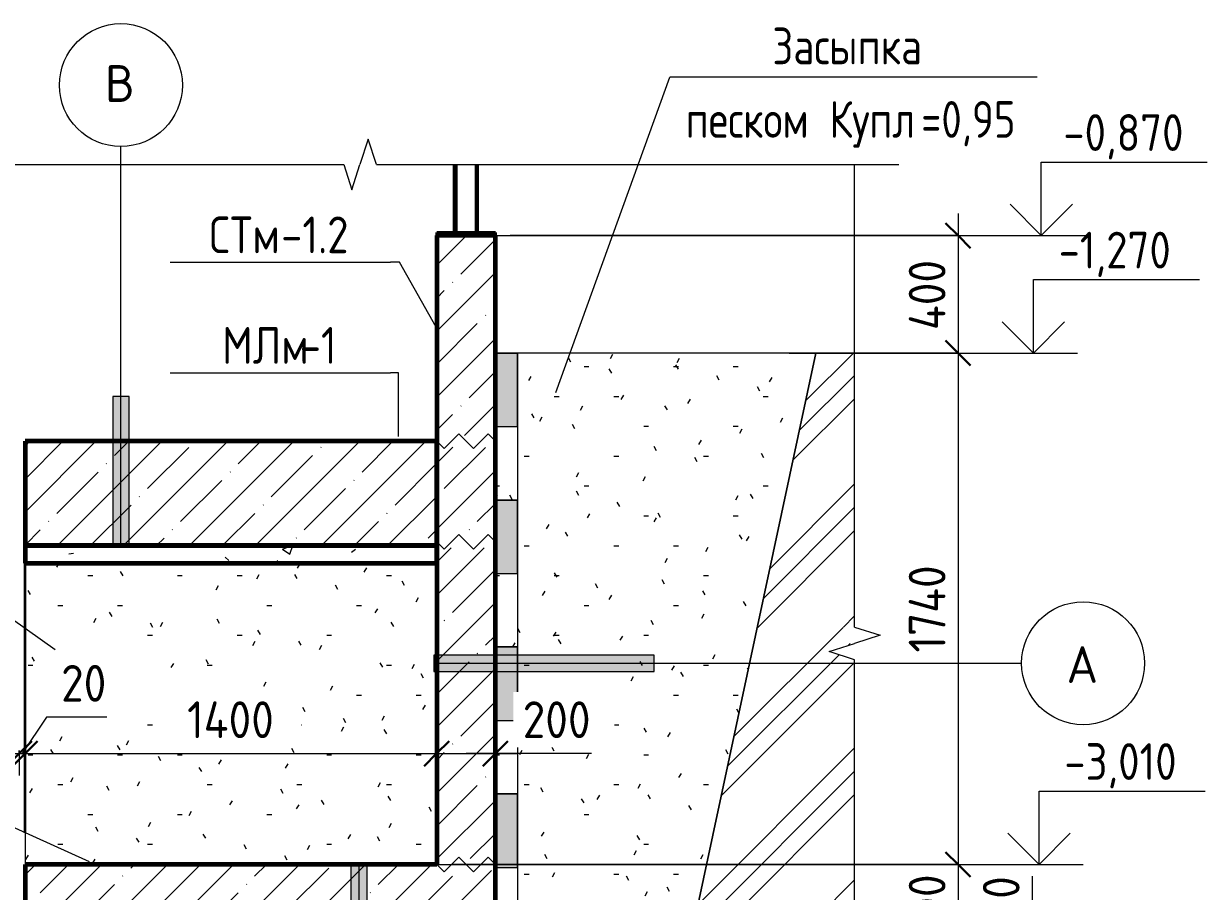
# Model space of a CAD drawing. Header units: millimetres. Extents: x -24739 to 22705, y -5184 to 8174.
# Drawn here: x -4265 to -238, y -3101 to -149 of the extents above; entities that cross this region are included whole.
import ezdxf

# ---------------------------------------------------------------- set-up
doc = ezdxf.new("R2010")
doc.units = ezdxf.units.MM
for name, color, linetype, lineweight in [('AA_Dim', 7, 'Continuous', 9), ('AA_Dim-50', 7, 'Continuous', 9), ('AA_Oformlenie', 7, 'Continuous', 9), ('AA_Vinoska', 7, 'Continuous', 9), ('AA_Visotnaya otmetka', 7, 'Continuous', 9), ('AF_Balki', 7, 'Continuous', 20), ('AF_Element', 7, 'Continuous', 20), ('AF_Element_Опалубка', 253, 'Continuous', 20), ('AF_Perekritie', 7, 'Continuous', 60), ('AF_Perekritie_Опалубка', 253, 'Continuous', 20), ('AF_Stena', 7, 'Continuous', 60), ('AF_Stena_Опалубка', 253, 'Continuous', 20), ('KR_Colonna_KG', 7, 'Continuous', 20), ('KR_Detal', 7, 'Continuous', 20), ('KR_Fundament', 7, 'Continuous', 20)]:
    doc.layers.add(name, color=color, linetype=linetype, lineweight=lineweight)
doc.styles.add('GOST Common', font='GOST_Common.ttf', dxfattribs={"width": 0.85, "height": 125})
doc.styles.add('GOST Common_1', font='GOST_Common.ttf', dxfattribs={"height": 125})
doc.styles.add('ISOCPEUR', font='isocpeur.TTF', dxfattribs={"width": 0.85, "height": 125})
doc.styles.add('ISOCPEUR_3', font='isocpeur.TTF', dxfattribs={"width": 0.9, "height": 125})
doc.dimstyles.new('00_Точн_3_знака__прозр_', dxfattribs={"dimscale": 304.8, "dimtxt": 125.344371, "dimasz": 0.278871, "dimexe": 0.246063, "dimexo": 0.164042, "dimgap": 0.016404, "dimtad": 1, "dimdec": 3, "dimrnd": 0.001, "dimdsep": 46, "dimtxsty": 'ISOCPEUR_3', "dimblk1": 'OBLIQUE', "dimblk2": 'OBLIQUE', "dimsah": 1, "dimcen": 0.09, "dimdle": 0.246063, "dimazin": 0, "dimtfac": 1, "dimtdec": 4, "dimtix": 1, "dimtmove": 1, "dimatfit": 3, "dimfxl": 1, "dimtvp": 1, "dimtolj": 1, "dimtzin": 0, "dimlwd": 18, "dimlwe": 18, "dimarcsym": 2})
doc.dimstyles.new('00_Точн_3_знака__прозр__1', dxfattribs={"dimscale": 304.8, "dimtxt": 125.344371, "dimasz": 0.278871, "dimexe": 0.246063, "dimexo": 0.164042, "dimgap": 0.016404, "dimtad": 1, "dimdec": 3, "dimrnd": 0.001, "dimdsep": 46, "dimtxsty": 'ISOCPEUR_3', "dimblk1": 'OBLIQUE', "dimblk2": 'OBLIQUE', "dimsah": 1, "dimcen": 0.09, "dimdle": 0.246063, "dimazin": 0, "dimtfac": 1, "dimtdec": 4, "dimtix": 1, "dimtmove": 0, "dimatfit": 3, "dimfxl": 1, "dimtvp": 1, "dimtolj": 1, "dimtzin": 0, "dimlwd": 18, "dimlwe": 18, "dimarcsym": 2})
doc.dimstyles.new('01_Точн_3_знака__непрозр_', dxfattribs={"dimscale": 304.8, "dimtxt": 125.344371, "dimasz": 0.278871, "dimexe": 0.246063, "dimexo": 0.164042, "dimgap": 0.049213, "dimtad": 1, "dimdec": 3, "dimrnd": 0.001, "dimdsep": 46, "dimtxsty": 'ISOCPEUR_3', "dimblk1": 'OBLIQUE', "dimblk2": 'OBLIQUE', "dimsah": 1, "dimcen": 0.09, "dimdle": 0.246063, "dimazin": 0, "dimtfac": 1, "dimtdec": 4, "dimtix": 1, "dimtmove": 0, "dimatfit": 3, "dimfxl": 1, "dimtvp": 1, "dimtfill": 1, "dimtolj": 1, "dimtzin": 0, "dimlwd": 18, "dimlwe": 18, "dimarcsym": 2})
doc.dimstyles.new('01_Точн_3_знака__непрозр__1', dxfattribs={"dimscale": 304.8, "dimtxt": 125.344371, "dimasz": 0.278871, "dimexe": 0.246063, "dimexo": 0.164042, "dimgap": 0.049213, "dimtad": 1, "dimdec": 3, "dimrnd": 0.001, "dimdsep": 46, "dimtxsty": 'ISOCPEUR_3', "dimblk1": 'OBLIQUE', "dimblk2": 'OBLIQUE', "dimsah": 1, "dimcen": 0.09, "dimdle": 0.246063, "dimazin": 0, "dimtfac": 1, "dimtdec": 4, "dimtix": 1, "dimtmove": 1, "dimatfit": 3, "dimfxl": 1, "dimtvp": 1, "dimtfill": 1, "dimtolj": 1, "dimtzin": 0, "dimlwd": 18, "dimlwe": 18, "dimarcsym": 2})
pattern_1 = [(45, (-3984.74, -300), (-112.253, 112.253), []), (45, (-3872.49, -300), (-112.253, 112.253), [198.438, -39.688, 1.676, -38.011])]

# ---------------------------------------------------------------- blocks, each defined once
blk = doc.blocks.new('Лестница - Лестница-3665978-КР_РЗ_ПлитаПерекр_Опл_2')
at = {"layer": 'AF_Perekritie', "lineweight": 9}
h = blk.add_hatch(dxfattribs=at)
h.set_pattern_fill('FP_12', color=256, style=0, pattern_type=2)
h.set_pattern_definition([(45, (-20709.75, -300), (-112.253, 112.253), []), (45, (-20597.5, -300), (-112.253, 112.253), [198.438, -39.688, 1.676, -38.011])])
h.paths.add_polyline_path([(-19585.1, -1924.7), (-19585.1, -1570), (-20985.1, -1570), (-20985.1, -1924.7), (-19828.3, -1924.7)])
at = {"layer": 'AF_Perekritie'}
for p, q in [((-19585.1, -1570), (-20985.1, -1570)), ((-20985.1, -1570), (-20985.1, -1924.7)), ((-19585.1, -1924.7), (-19585.1, -1570)), ((-20985.1, -1924.7), (-19585.1, -1924.7))]:
    blk.add_line(p, q, dxfattribs=at)
at = {"layer": 'AF_Perekritie', "lineweight": 35}
for p, q in [((-20985.1, -2842.7), (-20985.1, -1924.7)), ((-19585.1, -1924.7), (-19585.1, -2842.7))]:
    blk.add_line(p, q, dxfattribs=at)
blk = doc.blocks.new('Засыпка - Засыпка-3702812-КР_РЗ_ПлитаПерекр_Опл_2')
at = {"layer": 'AF_Element', "lineweight": 9}
h = blk.add_hatch(dxfattribs=at)
h.set_pattern_fill('FP_15', color=256, style=0, pattern_type=2)
h.set_pattern_definition([(0, (-20709.75, -300), (406.4, 101.6), [16.764, -288.036, 16.764, -288.036, -1625.6]), (0, (-20709.75, -300), (406.4, 101.6), [-609.6, 16.764, -592.836, 16.764, -288.036, -711.2]), (0, (-20709.75, -300), (406.4, 101.6), [-1524, 16.764, -186.436, 16.764, -491.236]), (120, (-20557.35, -249.2), (-291.1882, 301.1527), [16.764, -288.036, 16.764, -288.036, -1625.6]), (120, (-20557.35, -249.2), (-291.1882, 301.1527), [-609.6, 16.764, -592.836, 16.764, -288.036, -711.2]), (120, (-20557.35, -249.2), (-291.1882, 301.1527), [-1524, 16.764, -186.436, 16.764, -491.236]), (240, (-20506.55, -46), (-115.2118, -402.7527), [16.764, -288.036, 16.764, -288.036, -1625.6]), (240, (-20506.55, -46), (-115.2118, -402.7527), [-609.6, 16.764, -592.836, 16.764, -288.036, -711.2]), (240, (-20506.55, -46), (-115.2118, -402.7527), [-1524, 16.764, -186.436, 16.764, -491.236])])
h.paths.add_polyline_path([(-19828.3, -3010), (-19585.1, -3010), (-19585.1, -1984.8), (-20985.1, -1984.8), (-20985.1, -3010)])
at = {"layer": 'AF_Element'}
for p, q in [((-19585.1, -1984.8), (-20985.1, -1984.8)), ((-20985.1, -1984.8), (-20985.1, -3010)), ((-19585.1, -3010), (-19585.1, -1984.8)), ((-20985.1, -3010), (-19585.1, -3010))]:
    blk.add_line(p, q, dxfattribs=at)
blk = doc.blocks.new('Перекрытия_Подготовка - Перекрытия_Подготовка-3959421-КР_РЗ_ПлитаПерекр_Опл_2')
at = {"layer": 'AF_Perekritie', "lineweight": 9}
h = blk.add_hatch(dxfattribs=at)
h.set_pattern_fill('FP_14', color=256, style=0, pattern_type=2)
h.set_pattern_definition([(50, (-20709.75, -300), (364.37, -31.88), [38.1, -419.1]), (355, (-20709.75, -300), (-70.486, 382.11), [30.48, -335.28]), (100.45, (-20679.4, -302.66), (293.885, 350.233), [32.38, -356.18]), (46.184, (-20709.75, -198.4), (542.16, -84.09), [57.15, -628.65]), (96.636, (-20664.57, -205.4), (474.8, 494.86), [48.57, -534.27]), (351.184, (-20709.75, -198.4), (474.81, 494.85), [45.72, -502.92]), (21, (-20658.95, -223.8), (303.23, -204.53), [38.1, -419.1]), (326, (-20658.95, -223.8), (123.604, 368.376), [30.48, -335.28]), (71.451, (-20633.68, -240.84), (426.834, 163.84), [32.38, -356.18]), (37.5, (-20709.75, -300), (6.177, 169.11), [16.764, -314.452, 16.764, -323.596, -336.55]), (37.5, (-20709.75, -300), (6.177, 169.11), [-671.576, 16.764, -319.786]), (7.5, (-20709.75, -300), (133.639, 200.361), [16.764, -177.292, 16.764, -306.832, -128.27]), (7.5, (-20709.75, -300), (133.639, 200.361), [-517.652, 16.764, -111.506]), (327.5, (-20823.03, -300), (271.182, -11.458), [16.764, -110.236, 16.764, -379.476, -525.78]), (327.5, (-20823.03, -300), (271.182, -11.458), [-523.24, 16.764, -509.016]), (317.5, (-20873.83, -300), (296.259, 50.853), [16.764, -148.336, 16.764, -246.38, -373.38]), (317.5, (-20873.83, -300), (296.259, 50.853), [-428.244, 16.764, -356.616])])
h.paths.add_polyline_path([(-19828.3, -1984.8), (-19585.1, -1984.8), (-19585.1, -1924.7), (-20985.1, -1924.7), (-20985.1, -1984.8)])
at = {"layer": 'AF_Perekritie'}
for p, q in [((-19585.1, -1924.7), (-20985.1, -1924.7)), ((-20985.1, -1924.7), (-20985.1, -1984.8)), ((-19585.1, -1984.8), (-19585.1, -1924.7)), ((-20985.1, -1984.8), (-19585.1, -1984.8))]:
    blk.add_line(p, q, dxfattribs=at)
at = {"layer": 'AF_Perekritie', "lineweight": 35}
for p, q in [((-20985.1, -2902.7), (-20985.1, -1984.8)), ((-19585.1, -1984.8), (-19585.1, -2902.7))]:
    blk.add_line(p, q, dxfattribs=at)
blk = doc.blocks.new('354_Прокат Лист _НесКаркас_РабПлоск_ - 354_Прокат Лист _НесКаркас_РабПлоск_-4002182-КР_РЗ_ПлитаПерекр_Опл_2')
at = {"layer": 'AF_Balki', "color": 31, "lineweight": 35}
for p, q in [((-19585.1, -870), (-19585.1, -860)), ((-19585.1, -860), (-19531.1, -860)), ((-19385.1, -860), (-19585.1, -860)), ((-19585.1, -860), (-19585.1, -870)), ((-19531.1, -870), (-19585.1, -870)), ((-19585.1, -870), (-19385.1, -870)), ((-19519.1, -860), (-19451.1, -860)), ((-19451.1, -870), (-19519.1, -870)), ((-19439.1, -860), (-19385.1, -860)), ((-19385.1, -870), (-19439.1, -870)), ((-19385.1, -860), (-19385.1, -870)), ((-19385.1, -870), (-19385.1, -860))]:
    blk.add_line(p, q, dxfattribs=at)
blk = doc.blocks.new('243_Профиль гнутый сварной квадратный _НесКол_2ур_ - 80х6-4107663-КР_РЗ_ПлитаПерекр_Опл_2')
at = {"layer": 'KR_Colonna_KG', "color": 31, "lineweight": 35}
for p, q in [((-19518.1, -860), (-19518.1, -628.5)), ((-19452.1, -628.5), (-19452.1, -860))]:
    blk.add_line(p, q, dxfattribs=at)
blk = doc.blocks.new('354_Анкер клиновой _СоедНесК_РабПлоск_ - M12x120_20-3827929-КР_РЗ_ПлитаПерекр_Опл_2')
at = {"layer": 'KR_Detal', "color": 254}
for p, q in [((-19531.1, -857.5), (-19531.1, -860)), ((-19531.1, -857.5), (-19519.1, -857.5)), ((-19519.3, -857.5), (-19530.9, -857.5)), ((-19519.1, -860), (-19519.1, -857.5))]:
    blk.add_line(p, q, dxfattribs=at)
blk = doc.blocks.new('354_Анкер клиновой _СоедНесК_РабПлоск_ - M12x120_20-3843482-КР_РЗ_ПлитаПерекр_Опл_2')
at = {"layer": 'KR_Detal', "color": 254}
for p, q in [((-19451.1, -857.5), (-19451.1, -860)), ((-19451.1, -857.5), (-19439.1, -857.5)), ((-19439.3, -857.5), (-19450.9, -857.5)), ((-19439.1, -860), (-19439.1, -857.5))]:
    blk.add_line(p, q, dxfattribs=at)
blk = doc.blocks.new('354_Анкер клиновой _СоедНесК_РабПлоск_ - M12x120_20-V9-КР_РЗ_ПлитаПерекр_Опл_2')
at = {"layer": 'KR_Detal', "color": 254}
for p, q in [((-19531.1, -857.5), (-19531.1, -860)), ((-19530.9, -857.5), (-19525.1, -857.5)), ((-19525.1, -857.5), (-19530.9, -857.5))]:
    blk.add_line(p, q, dxfattribs=at)
blk = doc.blocks.new('354_Анкер клиновой _СоедНесК_РабПлоск_ - M12x120_20-V10-КР_РЗ_ПлитаПерекр_Опл_2')
at = {"layer": 'KR_Detal', "color": 254}
for p, q in [((-19439.3, -857.5), (-19445.1, -857.5)), ((-19445.1, -857.5), (-19439.3, -857.5)), ((-19439.1, -860), (-19439.1, -857.5))]:
    blk.add_line(p, q, dxfattribs=at)
blk = doc.blocks.new('011_ЛинияОбрыва _ЭлУзла_Линия_ - Тип 1-4041412-КР_РЗ_ПлитаПерекр_Опл_2')
at = {"layer": 'AA_Oformlenie'}
for p, q in [((-18163.4, -2202), (-18163.4, -628.5)), ((-18163.4, -4029.1), (-18163.4, -2313.3))]:
    blk.add_line(p, q, dxfattribs=at)
blk = doc.blocks.new('Последовательность узлов - 3мм масшт50 маскировка-904230-КР_РЗ_ПлитаПерекр_Опл_2')
at = {"layer": 'AA_Oformlenie'}
for p, q in [((-19585.1, -3010), (-19560.1, -3035)), ((-19560.1, -3035), (-19510.1, -2985)), ((-19485.1, -3010), (-19510.1, -2985)), ((-19485.1, -3010), (-19460.1, -3035)), ((-19460.1, -3035), (-19410.1, -2985)), ((-19385.1, -3010), (-19410.1, -2985))]:
    blk.add_line(p, q, dxfattribs=at)
blk = doc.blocks.new('011_ЛинияОбрыва _ЭлУзла_Линия_ - Тип 1-4041485-КР_РЗ_ПлитаПерекр_Опл_2')
at = {"layer": 'AA_Oformlenie'}
for p, q in [((-21529.1, -628.5), (-19901.3, -628.5)), ((-19789.9, -628.5), (-18163.4, -628.5))]:
    blk.add_line(p, q, dxfattribs=at)
blk = doc.blocks.new('Последовательность узлов - М50-1713671-КР_РЗ_ПлитаПерекр_Опл_2')
at = {"layer": 'AA_Oformlenie'}
for points in [[(-19385.1, -1520), (-19310.1, -1520), (-19310.1, -1270), (-19385.1, -1270), (-19385.1, -1315.4)], [(-19385.1, -2020), (-19310.1, -2020), (-19310.1, -1770), (-19385.1, -1770)], [(-19385.1, -2520), (-19310.1, -2520), (-19310.1, -2270), (-19385.1, -2270), (-19385.1, -2272.3)], [(-19385.1, -3020), (-19310.1, -3020), (-19310.1, -2770), (-19385.1, -2770)]]:
    blk.add_hatch(color=256, dxfattribs=at).paths.add_polyline_path(points)
for p, q in [((-19310.1, -1270), (-19385.1, -1270)), ((-19385.1, -1270), (-19385.1, -1520)), ((-19385.1, -1270), (-19310.1, -1270)), ((-19385.1, -1770), (-19385.1, -1270)), ((-19310.1, -1520), (-19310.1, -1270)), ((-19310.1, -1270), (-19310.1, -1770)), ((-19385.1, -1520), (-19310.1, -1520)), ((-19310.1, -1770), (-19385.1, -1770)), ((-19310.1, -1770), (-19385.1, -1770)), ((-19385.1, -1770), (-19385.1, -2020)), ((-19385.1, -1770), (-19310.1, -1770)), ((-19385.1, -2270), (-19385.1, -1770)), ((-19310.1, -2020), (-19310.1, -1770)), ((-19310.1, -1770), (-19310.1, -2270)), ((-19385.1, -2020), (-19310.1, -2020)), ((-19310.1, -2270), (-19385.1, -2270)), ((-19310.1, -2270), (-19385.1, -2270)), ((-19385.1, -2270), (-19385.1, -2520)), ((-19385.1, -2270), (-19310.1, -2270)), ((-19385.1, -2770), (-19385.1, -2270)), ((-19310.1, -2520), (-19310.1, -2270)), ((-19310.1, -2270), (-19310.1, -2770)), ((-19385.1, -2520), (-19310.1, -2520)), ((-19310.1, -2770), (-19385.1, -2770)), ((-19310.1, -2770), (-19385.1, -2770)), ((-19385.1, -2770), (-19385.1, -3020)), ((-19385.1, -2770), (-19310.1, -2770)), ((-19385.1, -3270), (-19385.1, -2770)), ((-19310.1, -3020), (-19310.1, -2770)), ((-19310.1, -2770), (-19310.1, -3235)), ((-19385.1, -3020), (-19310.1, -3020))]:
    blk.add_line(p, q, dxfattribs=at)
blk = doc.blocks.new('010_Текст с выноской - Текст 2 строки-4009738-КР_РЗ_ПлитаПерекр_Опл_2')
at = {"layer": 'AA_Vinoska'}
blk.add_line((-21672.6, -648.2), (-22922.6, -648.2), dxfattribs=at)
blk = doc.blocks.new('010_Флажок только номер _ТиповАннот_ - Узел Б-4041916-КР_РЗ_ПлитаПерекр_Опл_2')
at = {"layer": 'AA_Vinoska'}
blk.add_hatch(color=256, dxfattribs=at).paths.add_polyline_path([(-19822.1, -3760), (-19877.1, -3760), (-19877.1, -3010), (-19822.1, -3010)])
for p, q in [((-19822.1, -3010), (-19877.1, -3010)), ((-19877.1, -3010), (-19877.1, -3760)), ((-19849.6, -3010), (-19849.6, -4610)), ((-19822.1, -3760), (-19822.1, -3010)), ((-19877.1, -3760), (-19822.1, -3760))]:
    blk.add_line(p, q, dxfattribs=at)
blk.add_circle((-19849.6, -4819.1), 209.1, dxfattribs=at)
blk = doc.blocks.new('010_Флажок только номер _ТиповАннот_ - Узел А-4010026-КР_РЗ_ПлитаПерекр_Опл_2')
at = {"layer": 'AA_Vinoska'}
blk.add_hatch(color=256, dxfattribs=at).paths.add_polyline_path([(-18845.1, -2297.8), (-18845.1, -2352.8), (-19595.1, -2352.8), (-19595.1, -2297.8)])
for p, q in [((-18845.1, -2297.8), (-19595.1, -2297.8)), ((-19595.1, -2297.8), (-19595.1, -2352.8)), ((-19595.1, -2325.3), (-17595.1, -2325.3)), ((-18845.1, -2352.8), (-18845.1, -2297.8)), ((-19595.1, -2352.8), (-18845.1, -2352.8))]:
    blk.add_line(p, q, dxfattribs=at)
blk.add_circle((-17386, -2325.3), 209.1, dxfattribs=at)
blk = doc.blocks.new('010_Флажок только номер _ТиповАннот_ - Узел В-4042370-КР_РЗ_ПлитаПерекр_Опл_2')
at = {"layer": 'AA_Vinoska'}
blk.add_hatch(color=256, dxfattribs=at).paths.add_polyline_path([(-20686.7, -1417.4), (-20631.7, -1417.4), (-20631.7, -1917.4), (-20686.7, -1917.4)])
for p, q in [((-20659.2, -1917.4), (-20659.2, -567.4)), ((-20686.7, -1417.4), (-20686.7, -1917.4)), ((-20631.7, -1417.4), (-20686.7, -1417.4)), ((-20631.7, -1917.4), (-20631.7, -1417.4)), ((-20686.7, -1917.4), (-20631.7, -1917.4))]:
    blk.add_line(p, q, dxfattribs=at)
blk.add_circle((-20659.2, -358.3), 209.1, dxfattribs=at)
blk = doc.blocks.new('DIMBLOCK37-КР_РЗ_ПлитаПерекр_Опл_2')
at = {"layer": 'AA_Dim-50', "lineweight": 18}
for p, q in [((-4187.8, -2509), (-4270.1, -2632.7)), ((-3981.7, -2509), (-4187.8, -2509)), ((-4355.1, -2632.7), (-4260.1, -2632.7)), ((-4280.1, -2622.6), (-4280.1, -2707.7)), ((-4280.1, -2632.7), (-4280.1, -2622.6)), ((-4260.1, -2622.6), (-4260.1, -2707.7)), ((-4260.1, -2632.7), (-4260.1, -2622.6))]:
    blk.add_line(p, q, dxfattribs=at)
at = {"layer": 'AA_Dim-50', "lineweight": 30}
for p, q in [((-4280.1, -2632.7), (-4237.6, -2590.2)), ((-4260.1, -2632.7), (-4217.6, -2590.2)), ((-4280.1, -2632.7), (-4322.6, -2675.2)), ((-4260.1, -2632.7), (-4302.6, -2675.2))]:
    blk.add_line(p, q, dxfattribs=at)
at = {"layer": 'AA_Dim-50', "color": 0, "lineweight": 18, "insert": (-4137.8, -2331.1), "char_height": 125, "width": 187.307, "attachment_point": 1, "line_spacing_factor": 1.135194, "style": 'ISOCPEUR_3', "bg_fill": 3, "box_fill_scale": 1.25, "bg_fill_color": 256, "bg_fill_true_color": 13158600, "bg_fill_transparency": 0}
blk.add_mtext('20', dxfattribs=at)
blk = doc.blocks.new('_Oblique')
at = {"color": 0, "linetype": 'ByBlock', "lineweight": -2}
blk.add_line((-0.5, -0.5), (0.5, 0.5), dxfattribs=at)
blk = doc.blocks.new('DIMBLOCK38-КР_РЗ_ПлитаПерекр_Опл_2')
at = {"layer": 'AA_Dim-50', "lineweight": 30}
for p, q in [((-4260.1, -2632.7), (-4217.6, -2590.2)), ((-2860.1, -2632.7), (-2817.6, -2590.2)), ((-4260.1, -2632.7), (-4302.6, -2675.2)), ((-2860.1, -2632.7), (-2902.6, -2675.2))]:
    blk.add_line(p, q, dxfattribs=at)
at = {"layer": 'AA_Dim-50', "lineweight": 18}
for p, q in [((-4260.1, -2622.6), (-4260.1, -2707.7)), ((-4260.1, -2632.7), (-4260.1, -2622.6)), ((-4260.1, -2632.7), (-2860.1, -2632.7)), ((-2860.1, -2622.6), (-2860.1, -2707.7)), ((-2860.1, -2632.7), (-2860.1, -2622.6))]:
    blk.add_line(p, q, dxfattribs=at)
at = {"layer": 'AA_Dim-50', "color": 0, "lineweight": 18, "insert": (-3709, -2454.9), "char_height": 125, "width": 357.586, "attachment_point": 1, "line_spacing_factor": 1.135194, "style": 'ISOCPEUR_3', "bg_fill": 3, "box_fill_scale": 1.25, "bg_fill_color": 256, "bg_fill_true_color": 13158600, "bg_fill_transparency": 0}
blk.add_mtext('1400', dxfattribs=at)
blk = doc.blocks.new('DIMBLOCK39-КР_РЗ_ПлитаПерекр_Опл_2')
at = {"layer": 'AA_Dim-50', "lineweight": 30}
for p, q in [((-2860.1, -2632.7), (-2817.6, -2590.2)), ((-2660.1, -2632.7), (-2617.6, -2590.2)), ((-2860.1, -2632.7), (-2902.6, -2675.2)), ((-2660.1, -2632.7), (-2702.6, -2675.2))]:
    blk.add_line(p, q, dxfattribs=at)
at = {"layer": 'AA_Dim-50', "lineweight": 18}
for p, q in [((-2860.1, -2622.6), (-2860.1, -2707.7)), ((-2860.1, -2632.7), (-2860.1, -2622.6)), ((-2860.1, -2632.7), (-2585.1, -2632.7)), ((-2617.5, -2632.7), (-2760.1, -2632.7)), ((-2660.1, -2622.6), (-2660.1, -2707.7)), ((-2660.1, -2632.7), (-2660.1, -2622.6)), ((-2333.3, -2632.7), (-2617.5, -2632.7))]:
    blk.add_line(p, q, dxfattribs=at)
at = {"layer": 'AA_Dim-50', "color": 0, "lineweight": 18, "insert": (-2567.5, -2454.9), "char_height": 125, "width": 280.961, "attachment_point": 1, "line_spacing_factor": 1.135194, "style": 'ISOCPEUR_3', "bg_fill": 3, "box_fill_scale": 1.25, "bg_fill_color": 256, "bg_fill_true_color": 13158600, "bg_fill_transparency": 0}
blk.add_mtext('200', dxfattribs=at)
blk = doc.blocks.new('DIMBLOCK40-КР_РЗ_ПлитаПерекр_Опл_2')
at = {"layer": 'AA_Dim-50', "lineweight": 18}
for p, q in [((-1086.3, -795), (-1086.3, -1270)), ((-2610.1, -870), (-1011.3, -870)), ((-1086.3, -870), (-2610.1, -870)), ((-1520.1, -1270), (-1011.3, -1270)), ((-1086.3, -1270), (-1520.1, -1270))]:
    blk.add_line(p, q, dxfattribs=at)
at = {"layer": 'AA_Dim-50', "lineweight": 30}
for p, q in [((-1086.3, -870), (-1128.8, -827.5)), ((-1086.3, -870), (-1043.8, -912.5)), ((-1086.3, -1270), (-1128.8, -1227.5)), ((-1086.3, -1270), (-1043.8, -1312.5))]:
    blk.add_line(p, q, dxfattribs=at)
at = {"layer": 'AA_Dim-50', "color": 0, "lineweight": 18, "insert": (-1254.1, -1191.8), "char_height": 125, "width": 292.313, "attachment_point": 1, "rotation": 90, "line_spacing_factor": 1.135194, "style": 'ISOCPEUR_3'}
blk.add_mtext('400', dxfattribs=at)
blk = doc.blocks.new('DIMBLOCK41-КР_РЗ_ПлитаПерекр_Опл_2')
at = {"layer": 'AA_Dim-50', "lineweight": 30}
for p, q in [((-1086.3, -1270), (-1128.8, -1227.5)), ((-1086.3, -1270), (-1043.8, -1312.5)), ((-1086.3, -3010), (-1128.8, -2967.5)), ((-1086.3, -3010), (-1043.8, -3052.5))]:
    blk.add_line(p, q, dxfattribs=at)
at = {"layer": 'AA_Dim-50', "lineweight": 18}
for p, q in [((-1520.1, -1270), (-1011.3, -1270)), ((-1086.3, -1270), (-1520.1, -1270)), ((-1086.3, -1270), (-1086.3, -3010)), ((-2810.1, -3010), (-1011.3, -3010)), ((-1086.3, -3010), (-2810.1, -3010))]:
    blk.add_line(p, q, dxfattribs=at)
at = {"layer": 'AA_Dim-50', "color": 0, "lineweight": 18, "insert": (-1254.1, -2289), "char_height": 125, "width": 357.586, "attachment_point": 1, "rotation": 90, "line_spacing_factor": 1.135194, "style": 'ISOCPEUR_3'}
blk.add_mtext('1740', dxfattribs=at)
blk = doc.blocks.new('DIMBLOCK42-КР_РЗ_ПлитаПерекр_Опл_2')
at = {"layer": 'AA_Dim-50', "lineweight": 30}
for p, q in [((-1086.3, -3010), (-1128.8, -2967.5)), ((-1086.3, -3010), (-1043.8, -3052.5)), ((-1086.3, -3310), (-1128.8, -3267.5)), ((-1086.3, -3310), (-1043.8, -3352.5))]:
    blk.add_line(p, q, dxfattribs=at)
at = {"layer": 'AA_Dim-50', "lineweight": 18}
for p, q in [((-2810.1, -3010), (-1011.3, -3010)), ((-1086.3, -3010), (-2810.1, -3010)), ((-1086.3, -3010), (-1086.3, -3310)), ((-2610.1, -3310), (-1011.3, -3310)), ((-1086.3, -3310), (-2610.1, -3310))]:
    blk.add_line(p, q, dxfattribs=at)
at = {"layer": 'AA_Dim-50', "color": 0, "lineweight": 18, "insert": (-1254.1, -3277.1), "char_height": 125, "width": 280.961, "attachment_point": 1, "rotation": 90, "line_spacing_factor": 1.135194, "style": 'ISOCPEUR_3'}
blk.add_mtext('300', dxfattribs=at)
blk = doc.blocks.new('DIMBLOCK43-КР_РЗ_ПлитаПерекр_Опл_2')
at = {"layer": 'AA_Dim-50', "lineweight": 18}
for p, q in [((-834.1, -3049.8), (-834.1, -3310.3)), ((-2610.1, -3310), (-1011.3, -3310)), ((-1086.3, -3310), (-2610.1, -3310)), ((-1086.3, -3310), (-1086.3, -3410)), ((-834.1, -3310.3), (-1086.3, -3360)), ((-2510.1, -3410), (-1011.3, -3410)), ((-1086.3, -3410), (-2510.1, -3410))]:
    blk.add_line(p, q, dxfattribs=at)
at = {"layer": 'AA_Dim-50', "lineweight": 30}
for p, q in [((-1086.3, -3310), (-1128.8, -3267.5)), ((-1086.3, -3310), (-1043.8, -3352.5)), ((-1086.3, -3410), (-1128.8, -3367.5)), ((-1086.3, -3410), (-1043.8, -3452.5))]:
    blk.add_line(p, q, dxfattribs=at)
at = {"layer": 'AA_Dim-50', "color": 0, "lineweight": 18, "insert": (-1002, -3260.3), "char_height": 125, "width": 252.581, "attachment_point": 1, "rotation": 90, "line_spacing_factor": 1.135194, "style": 'ISOCPEUR_3'}
blk.add_mtext('100', dxfattribs=at)
blk = doc.blocks.new('Высотные отметки - Стрелка вверх-400292-КР_РЗ_ПлитаПерекр_Опл_2')
at = {"layer": 'AA_Vinoska'}
for p, q in [((-17528.4, -620), (-16963.4, -620)), ((-17528.4, -870), (-17528.4, -620)), ((-17528.4, -870), (-17634.5, -763.9)), ((-17528.4, -870), (-17422.3, -763.9)), ((-17678.4, -870), (-17378.4, -870))]:
    blk.add_line(p, q, dxfattribs=at)
blk = doc.blocks.new('044_М_Универсальная с полкой - Марка-3031129-КР_РЗ_ПлитаПерекр_Опл_2')
at = {"layer": 'AA_Vinoska'}
blk.add_line((-20492, -961.1), (-19742, -961.1), dxfattribs=at)

msp = doc.modelspace()

# ---------------------------------------------------------------- hatches: boundary and pattern name
at = {"layer": 'AF_Perekritie', "lineweight": 9}
h = msp.add_hatch(dxfattribs=at)
h.set_pattern_fill('FP_12', color=256, style=0, pattern_type=2)
h.set_pattern_definition(pattern_1)
h.paths.add_polyline_path([(-2660.0543, -3310), (-2660.0543, -3030), (-2860.0543, -3030), (-2860.0543, -3010), (-4260.0543, -3010), (-4260.0543, -3310), (-2760.0543, -3310)])
at = {"layer": 'AF_Stena', "lineweight": 9}
h = msp.add_hatch(dxfattribs=at)
h.set_pattern_fill('FP_12', color=256, style=0, pattern_type=2)
h.set_pattern_definition(pattern_1)
h.paths.add_polyline_path([(-2860.0543, -2990), (-2660.0543, -2990), (-2660.0543, -1932.2152), (-2860.0543, -1932.2152), (-2860.0543, -2272.2506)])
h.paths.add_polyline_path([(-2860.0543, -1892.2152), (-2660.0543, -1892.2152), (-2660.0543, -1590), (-2860.0543, -1590)])
h.paths.add_polyline_path([(-2860.0543, -1550), (-2660.0543, -1550), (-2660.0543, -870), (-2860.0543, -870), (-2860.0543, -1315.4264)])
at = {"layer": 'KR_Fundament', "lineweight": 9}
h = msp.add_hatch(dxfattribs=at)
h.set_pattern_fill('FP_13', color=256, style=0, pattern_type=2)
h.set_pattern_definition([(45, (-3984.74, -300), (-224.506, 224.506), []), (45, (-3905.37, -300), (0, 449.013), []), (45, (-4064.12, -300), (0, 449.013), [])])
h.paths.add_polyline_path([(-4804.0744, -4050), (-3200.9373, -4050), (-3173.4373, -3963.3975), (-3145.9373, -4050), (-3145.9373, -4010.7473), (-3089.6286, -4010.7473), (-3089.6286, -4050), (-1438.4156, -4050), (-1438.4156, -2313.2916), (-1525.0182, -2285.7916), (-1438.4156, -2258.2916), (-1477.6683, -2258.2916), (-1477.6683, -2201.983), (-1438.4156, -2201.983), (-1438.4156, -1270), (-1570.0543, -1270), (-2070.0543, -3610), (-4260.0543, -3610), (-4260.0543, -3210), (-4804.0744, -3210), (-4804.0744, -3963.3975)])
h = msp.add_hatch(dxfattribs=at)
h.set_pattern_fill('FP_15', color=256, style=0, pattern_type=2)
h.set_pattern_definition([(0, (-3984.74, -300), (406.4, 101.6), [16.764, -288.036, 16.764, -288.036, -1625.6]), (0, (-3984.74, -300), (406.4, 101.6), [-609.6, 16.764, -592.836, 16.764, -288.036, -711.2]), (0, (-3984.74, -300), (406.4, 101.6), [-1524, 16.764, -186.436, 16.764, -491.236]), (120, (-3832.34, -249.2), (-291.1882, 301.1527), [16.764, -288.036, 16.764, -288.036, -1625.6]), (120, (-3832.34, -249.2), (-291.1882, 301.1527), [-609.6, 16.764, -592.836, 16.764, -288.036, -711.2]), (120, (-3832.34, -249.2), (-291.1882, 301.1527), [-1524, 16.764, -186.436, 16.764, -491.236]), (240, (-3781.54, -46), (-115.2118, -402.7527), [16.764, -288.036, 16.764, -288.036, -1625.6]), (240, (-3781.54, -46), (-115.2118, -402.7527), [-609.6, 16.764, -592.836, 16.764, -288.036, -711.2]), (240, (-3781.54, -46), (-115.2118, -402.7527), [-1524, 16.764, -186.436, 16.764, -491.236])])
h.paths.add_polyline_path([(-2070.0543, -3610), (-1570.0543, -1270), (-2585.0543, -1270), (-2585.0543, -1520), (-2660.0543, -1520), (-2660.0543, -1770), (-2585.0543, -1770), (-2585.0543, -2020), (-2660.0543, -2020), (-2660.0543, -2270), (-2585.0543, -2270), (-2585.0543, -2520), (-2660.0543, -2520), (-2660.0543, -2770), (-2585.0543, -2770), (-2585.0543, -3020), (-2660.0543, -3020), (-2660.0543, -3235), (-2410.0543, -3235), (-2410.0543, -3310), (-2560.0543, -3310), (-2560.0543, -3410), (-2030.0543, -3410)])

# ---------------------------------------------------------------- linework, layer by layer
at = {"layer": 'AA_Vinoska'}
for p, q in [((-2454.5713, -1404.5837), (-2067.0352, -331.6913)), ((-3093.0907, -541.8118), (-3121.245, -628.4619)), ((-3064.9363, -628.4619), (-3093.0907, -541.8118)), ((-3176.245, -628.4619), (-3148.745, -715.0645)), ((-3148.745, -715.0645), (-3121.245, -628.4619)), ((-1438.4156, -628.4619), (-1288.4156, -628.4619)), ((-2986.6477, -961.1242), (-3017.0353, -961.1242)), ((-2861.2988, -1181.4343), (-2986.6477, -961.1242)), ((-2990.4462, -1337.1708), (-3017.0353, -1337.1708)), ((-2990.4462, -1553.6825), (-2990.4462, -1337.1708)), ((-4157.6474, -2279.8084), (-4876.0816, -1768.6336)), ((-1438.4156, -2201.983), (-1351.7655, -2230.1373)), ((-1351.7655, -2230.1373), (-1438.4156, -2258.2916)), ((-1525.0182, -2285.7916), (-1438.4156, -2258.2916)), ((-1438.4156, -2313.2916), (-1525.0182, -2285.7916))]:
    msp.add_line(p, q, dxfattribs=at)
at = {"layer": 'AA_Visotnaya otmetka'}
for p, q in [((-2685.7892, -870), (-1184.7932, -870)), ((-1184.7932, -870), (-803.3926, -870)), ((-1660.8457, -1270), (-1190.7082, -1270)), ((-1190.7082, -1270), (-829.9889, -1270)), ((-2988.2928, -3010), (-1367.7011, -3010)), ((-1367.7011, -3010), (-810.7505, -3010))]:
    msp.add_line(p, q, dxfattribs=at)
at = {"layer": 'AF_Stena_Опалубка', "lineweight": 60}
for p, q in [((-2860.0543, -870), (-2860.0543, -3010)), ((-2660.0543, -870), (-2860.0543, -870)), ((-2660.0543, -3010), (-2660.0543, -870))]:
    msp.add_line(p, q, dxfattribs=at)
at = {"layer": 'KR_Colonna_KG', "color": 31, "lineweight": 35}
for p, q in [((-2800.0543, -628.4619), (-2800.0543, -857.5)), ((-2800.0543, -857.5), (-2800.0543, -628.4619)), ((-2720.0543, -857.5), (-2720.0543, -628.4619)), ((-2720.0543, -857.5), (-2720.0543, -628.4619)), ((-2794.0538, -860), (-2726.0543, -860)), ((-2726.0543, -860), (-2794.0538, -860)), ((-2794.0538, -860), (-2726.0543, -860)), ((-2726.0543, -860), (-2794.0538, -860))]:
    msp.add_line(p, q, dxfattribs=at)
at = {"layer": 'KR_Fundament'}
for p, q in [((-1570.0543, -1270), (-2660.0543, -1270)), ((-2660.0543, -1270), (-2660.0543, -3310)), ((-1570.0543, -1270), (-2070.0543, -3610)), ((-2070.0543, -3610), (-1570.0543, -1270)), ((-1438.4156, -1270), (-1570.0543, -1270))]:
    msp.add_line(p, q, dxfattribs=at)
at = {"layer": 'KR_Fundament', "lineweight": 60}
for p, q in [((-2860.0543, -3010), (-4260.0543, -3010)), ((-4260.0543, -3010), (-4260.0543, -3310)), ((-2660.0543, -3310), (-2660.0543, -3010))]:
    msp.add_line(p, q, dxfattribs=at)

# ---------------------------------------------------------------- block references
at = {"layer": 'AA_Oformlenie'}
for name, p in [('011_ЛинияОбрыва _ЭлУзла_Линия_ - Тип 1-4041485-КР_РЗ_ПлитаПерекр_Опл_2', (16725.0073, 0)), ('011_ЛинияОбрыва _ЭлУзла_Линия_ - Тип 1-4041412-КР_РЗ_ПлитаПерекр_Опл_2', (16725.0073, 0)), ('Последовательность узлов - М50-1713671-КР_РЗ_ПлитаПерекр_Опл_2', (16725.0073, 0)), ('Последовательность узлов - 3мм масшт50 маскировка-904230-КР_РЗ_ПлитаПерекр_Опл_2', (16725.0073, 1440)), ('Последовательность узлов - 3мм масшт50 маскировка-904230-КР_РЗ_ПлитаПерекр_Опл_2', (16725.0073, 1097.7848)), ('Последовательность узлов - 3мм масшт50 маскировка-904230-КР_РЗ_ПлитаПерекр_Опл_2', (16725.0073, 0))]:
    msp.add_blockref(name, p, dxfattribs=at)
at = {"layer": 'AA_Vinoska'}
for name, p in [('010_Флажок только номер _ТиповАннот_ - Узел В-4042370-КР_РЗ_ПлитаПерекр_Опл_2', (16725.0073, 0)), ('010_Текст с выноской - Текст 2 строки-4009738-КР_РЗ_ПлитаПерекр_Опл_2', (20855.5958, 316.4656)), ('Высотные отметки - Стрелка вверх-400292-КР_РЗ_ПлитаПерекр_Опл_2', (16725.0073, 0)), ('044_М_Универсальная с полкой - Марка-3031129-КР_РЗ_ПлитаПерекр_Опл_2', (16725.0073, 0)), ('044_М_Универсальная с полкой - Марка-3031129-КР_РЗ_ПлитаПерекр_Опл_2', (16725.0073, -376.0467)), ('010_Флажок только номер _ТиповАннот_ - Узел А-4010026-КР_РЗ_ПлитаПерекр_Опл_2', (16725.0073, 0)), ('010_Флажок только номер _ТиповАннот_ - Узел Б-4041916-КР_РЗ_ПлитаПерекр_Опл_2', (16725.0073, 0))]:
    msp.add_blockref(name, p, dxfattribs=at)
at = {"layer": 'AA_Visotnaya otmetka'}
for p in [(16698.411, -400), (16717.6494, -2140)]:
    msp.add_blockref('Высотные отметки - Стрелка вверх-400292-КР_РЗ_ПлитаПерекр_Опл_2', p, dxfattribs=at)
at = {"layer": 'AF_Balki', "color": 31, "lineweight": 35}
msp.add_blockref('354_Прокат Лист _НесКаркас_РабПлоск_ - 354_Прокат Лист _НесКаркас_РабПлоск_-4002182-КР_РЗ_ПлитаПерекр_Опл_2', (16725.0073, 0), dxfattribs=at)
at = {"layer": 'AF_Element_Опалубка', "lineweight": 35}
msp.add_blockref('Засыпка - Засыпка-3702812-КР_РЗ_ПлитаПерекр_Опл_2', (16725.0073, 0), dxfattribs=at)
at = {"layer": 'AF_Perekritie_Опалубка', "lineweight": 35}
for name in ['Лестница - Лестница-3665978-КР_РЗ_ПлитаПерекр_Опл_2', 'Перекрытия_Подготовка - Перекрытия_Подготовка-3959421-КР_РЗ_ПлитаПерекр_Опл_2']:
    msp.add_blockref(name, (16725.0073, 0), dxfattribs=at)
at = {"layer": 'KR_Colonna_KG', "color": 31, "lineweight": 35}
msp.add_blockref('243_Профиль гнутый сварной квадратный _НесКол_2ур_ - 80х6-4107663-КР_РЗ_ПлитаПерекр_Опл_2', (16725.0073, 0), dxfattribs=at)
at = {"layer": 'KR_Detal', "color": 254}
for name in ['354_Анкер клиновой _СоедНесК_РабПлоск_ - M12x120_20-3827929-КР_РЗ_ПлитаПерекр_Опл_2', '354_Анкер клиновой _СоедНесК_РабПлоск_ - M12x120_20-V9-КР_РЗ_ПлитаПерекр_Опл_2', '354_Анкер клиновой _СоедНесК_РабПлоск_ - M12x120_20-3843482-КР_РЗ_ПлитаПерекр_Опл_2', '354_Анкер клиновой _СоедНесК_РабПлоск_ - M12x120_20-V10-КР_РЗ_ПлитаПерекр_Опл_2']:
    msp.add_blockref(name, (16725.0073, 0), dxfattribs=at)

# ---------------------------------------------------------------- texts
at = {"layer": 'AA_Vinoska', "char_height": 125, "attachment_point": 1}
for s, insert, width, style in [('Засыпка', (-1718.0868, -162.5761), 667.805687, 'GOST Common'), ('\\fGOST Common|b0|i0|c204|p34|;В', (-3988.4584, -290.2933), 124.261562, 'GOST Common_1'), ('\\fGOST Common|b0|i0|c204|p34|;\\W.85; ', (-1560.6465, -412.5761), 44.293234, 'GOST Common'), ('Купл', (-1524.1009, -412.5761), 378.196078, 'GOST Common'), ('=0,95', (-1212.0579, -412.5761), 412.267797, 'GOST Common'), ('песком', (-2013.2493, -412.5761), 548.554672, 'GOST Common'), ('СТм', (-3633.8603, -805.2357), 296.423953, 'ISOCPEUR'), ('-1.2', (-3389.2861, -805.2357), 286.202437, 'ISOCPEUR'), ('МЛм', (-3590.2978, -1181.2824), 320.274156, 'ISOCPEUR'), ('-1', (-3326.0452, -1181.2824), 156.729906, 'ISOCPEUR'), ('\\fGOST Common|b0|i0|c204|p34|;А', (-717.2414, -2267.1745), 136.286875, 'GOST Common_1')]:
    msp.add_mtext(s, dxfattribs=dict(at, insert=insert, width=width, style=style))
at = {"layer": 'AA_Visotnaya otmetka', "char_height": 125, "attachment_point": 1, "line_spacing_factor": 1.135194, "style": 'ISOCPEUR'}
for s, insert, width in [('-0,870', (-728.3087, -457.1602), 479.798668), ('-1,270', (-744.2512, -857.1602), 454.22946), ('-3,010', (-725.0128, -2597.1602), 454.22946)]:
    msp.add_mtext(s, dxfattribs=dict(at, insert=insert, width=width))

# ---------------------------------------------------------------- dimensions: what is measured, and where the dimension line sits
at = {"layer": 'AA_Dim', "lineweight": 18}
for base, p1, p2, override, picture, middle in [((-1086.3054, -1270), (-2660.0543, -870), (-1570.0543, -1270), {"dimpost": '<>', "dimfxl": 1161.077086}, 'DIMBLOCK40-КР_РЗ_ПлитаПерекр_Опл_2', (-1153.8054, -1070)), ((-1086.3054, -3310), (-2860.0543, -3010), (-2660.0543, -3310), {"dimpost": '<>', "dimfxl": 360.555128}, 'DIMBLOCK42-КР_РЗ_ПлитаПерекр_Опл_2', (-1153.8054, -3160))]:
    dim = msp.add_linear_dim(base=base, p1=p1, p2=p2, angle=90, dimstyle='00_Точн_3_знака__прозр__1', override=override, dxfattribs=at)
    dim.commit()
    dim.dimension.update_dxf_attribs({"geometry": picture, "text_midpoint": middle})
dim = msp.add_linear_dim(base=(-1086.3054, -3410), p1=(-2660.0543, -3310), p2=(-2560.0543, -3410), angle=90, dimstyle='00_Точн_3_знака__прозр_', override={"dimpost": '<>', "dimfxl": 141.421356}, dxfattribs=at)
dim.commit()
dim.dimension.update_dxf_attribs({"geometry": 'DIMBLOCK43-КР_РЗ_ПлитаПерекр_Опл_2', "text_midpoint": (-918.6562, -3133.9644), "dimtype": 160, "text_rotation": 90})

# ---------------------------------------------------------------- next in the draw order: dimensions: what is measured, and where the dimension line sits
dim = msp.add_linear_dim(base=(-4260.0543, -2632.748), p1=(-4280.0543, -2572.6439), p2=(-4260.0543, -2572.6439), dimstyle='01_Точн_3_знака__непрозр__1', override={"dimpost": '<>', "dimfxl": 20}, dxfattribs=at)
dim.commit()
dim.dimension.update_dxf_attribs({"geometry": 'DIMBLOCK37-КР_РЗ_ПлитаПерекр_Опл_2', "text_midpoint": (-4044.1097, -2414.4552), "dimtype": 160})

# ---------------------------------------------------------------- next in the draw order: dimensions: what is measured, and where the dimension line sits
dim = msp.add_linear_dim(base=(-2860.0543, -2632.748), p1=(-4260.0543, -2572.6439), p2=(-2860.0543, -2572.6439), dimstyle='01_Точн_3_знака__непрозр_', override={"dimpost": '<>', "dimfxl": 1400}, dxfattribs=at)
dim.commit()
dim.dimension.update_dxf_attribs({"geometry": 'DIMBLOCK38-КР_РЗ_ПлитаПерекр_Опл_2', "text_midpoint": (-3560.0543, -2555.248)})

# ---------------------------------------------------------------- next in the draw order: linework, layer by layer
at = {"layer": 'AA_Vinoska'}
msp.add_line((-4040.9893, -3000.8924), (-4812.0748, -2651.4349), dxfattribs=at)

# ---------------------------------------------------------------- next in the draw order: dimensions: what is measured, and where the dimension line sits
at = {"layer": 'AA_Dim', "lineweight": 18}
dim = msp.add_linear_dim(base=(-2660.0543, -2632.748), p1=(-2860.0543, -2572.6439), p2=(-2660.0543, -2572.6439), dimstyle='01_Точн_3_знака__непрозр__1', override={"dimpost": '<>', "dimfxl": 200}, dxfattribs=at)
dim.commit()
dim.dimension.update_dxf_attribs({"geometry": 'DIMBLOCK39-КР_РЗ_ПлитаПерекр_Опл_2', "text_midpoint": (-2426.9757, -2538.2415), "dimtype": 160})

# ---------------------------------------------------------------- next in the draw order: dimensions: what is measured, and where the dimension line sits
dim = msp.add_linear_dim(base=(-1086.3054, -3010), p1=(-1570.0543, -1270), p2=(-2860.0543, -3010), angle=90, dimstyle='00_Точн_3_знака__прозр__1', override={"dimpost": '<>', "dimfxl": 2166.033241}, dxfattribs=at)
dim.commit()
dim.dimension.update_dxf_attribs({"geometry": 'DIMBLOCK41-КР_РЗ_ПлитаПерекр_Опл_2', "text_midpoint": (-1153.8054, -2140)})

doc.saveas('drawing.dxf')
